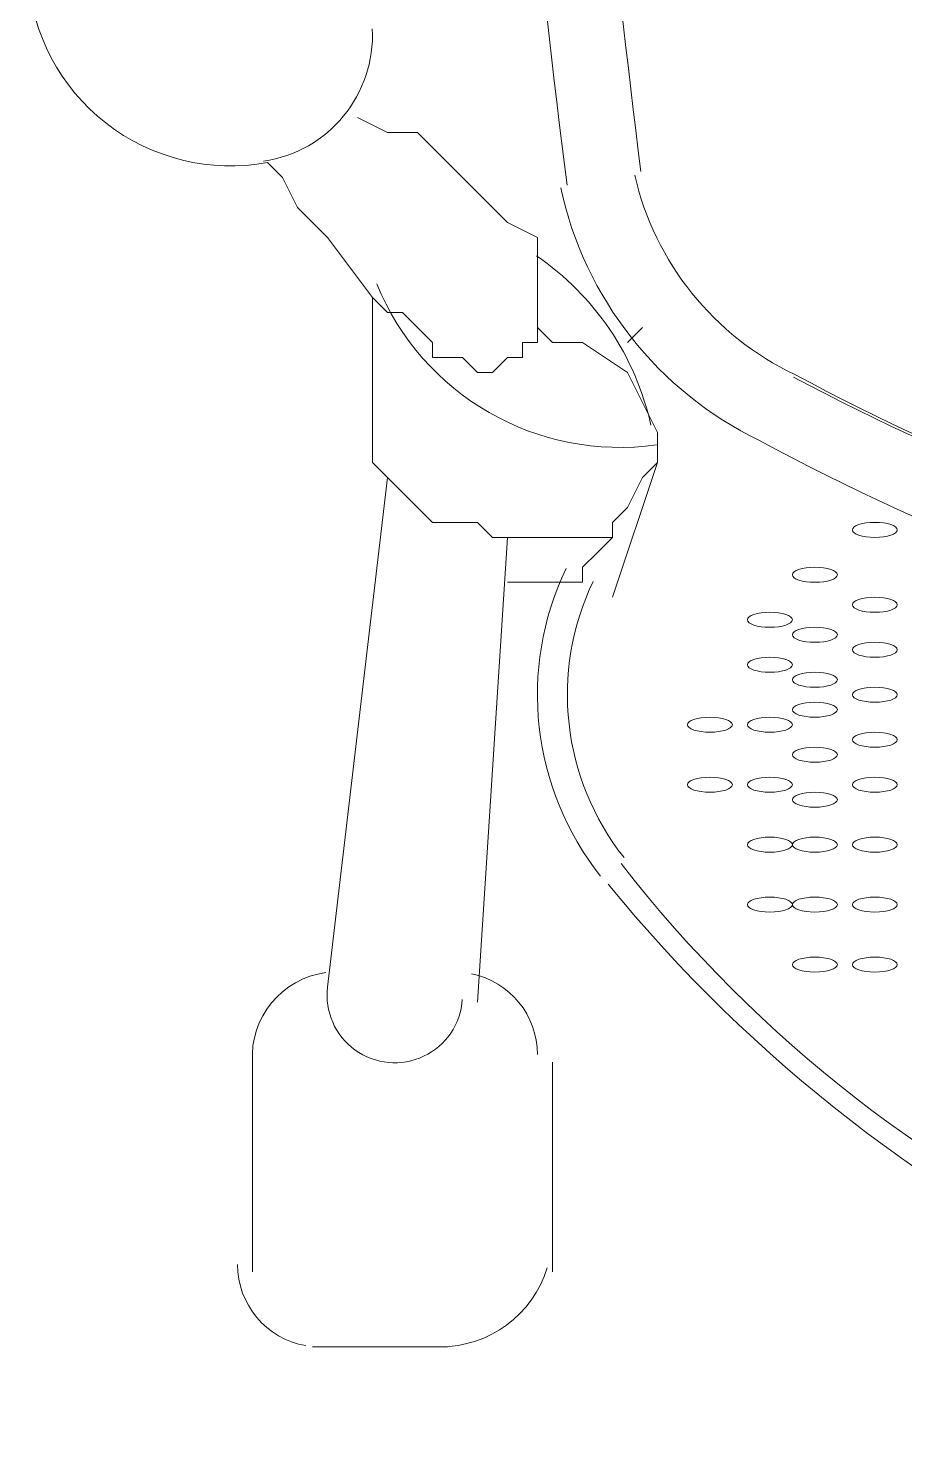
# Model space of a CAD drawing. Header units: metres. Extents: x 29 to 86.9, y -23.2 to 39.7.
# Drawn here: x 74.7989 to 74.9419, y -16.0036 to -15.7738 of the extents above; entities that cross this region are included whole.
import ezdxf

# ---------------------------------------------------------------- set-up
doc = ezdxf.new("R2010")
doc.units = ezdxf.units.M
doc.header["$LTSCALE"] = 100
doc.layers.get('0').update_dxf_attribs({"color": 254})
doc.layers.add('Arqui', color=8, linetype='Continuous', lineweight=0)

# ---------------------------------------------------------------- blocks, each defined once
blk = doc.blocks.new('A$C9582355f')
at = {"layer": 'Arqui'}
for points in [[(45.87239073276561, 7.34625111139394), (45.86505393276553, 7.356033511393889), (45.86016273276556, 7.360924711394091), (45.85771713276557, 7.365815911393838), (45.85527153276558, 7.368261511393939, -0.4491904813077753), (45.81624242246954, 7.398703141850092)], [(45.91515796711752, 7.36622518255399, 0.2302038230442138), (45.94126951603749, 7.333708631690115, 0.06904268617270945), (46.02963019346959, 7.300482245425883, -0.06904268617270945), (45.94106014822154, 7.333269377474153, 0.06904268617270945), (46.02963019346959, 7.300482245425883)], [(45.90309482501351, 7.364141947105963, 0.230532055928253), (45.93552428806157, 7.322902185602288, 0.06904277544357809), (46.02700136911761, 7.288540160522189, 0.03702395519688879), (46.08891217332558, 7.282841301122062)], [(45.88703602348693, 7.231744240687021, -1.027903157964507), (45.86505393276553, 7.233753511393843), (45.8748363327656, 7.316903911394093)], [(45.9108077827496, 7.250555223602078, 0.2278580694966434), (46.10374057980556, 7.16040018499416, 0.2278580694966647), (46.2961920827816, 7.250555223602078)], [(45.86480056860552, 7.236117868561905, 0.3954395344566048), (45.8528259327656, 7.221525511394248), (45.8528259327656, 7.187287111394198)]]:
    blk.add_lwpolyline(points, format="xyb", dxfattribs=at)
for points in [[(45.89929233276558, 7.341359911394193), (45.89929233276558, 7.343805511393839), (45.89929233276558, 7.348696711394041), (45.89929233276558, 7.351142311394142), (45.89929233276558, 7.356033511393889), (45.89440113276561, 7.35847911139399), (45.88706433276553, 7.365815911393838), (45.88217313276556, 7.37070711139404), (45.87972753276557, 7.373152711394141), (45.8748363327656, 7.373152711394141), (45.86994513276562, 7.375598311394242)], [(45.91396593276562, 7.338914311394092), (45.91641153276561, 7.341359911394193)], [(45.91152033276552, 7.297339111394194), (45.91885713276559, 7.319349511394194)], [(45.88950993276552, 7.231307911394197), (45.89440113276561, 7.307121511394143)], [(45.91152033276552, 7.307121511394143), (45.90907473276553, 7.304675911394042), (45.90662913276554, 7.302230311393942), (45.90662913276554, 7.299784711393841), (45.90418353276556, 7.299784711393841), (45.89929233276558, 7.299784711393841), (45.89440113276561, 7.299784711393841)], [(45.90173793276557, 7.187287111394198), (45.90173793276557, 7.221525511394248)], [(45.86260833276555, 7.175059111394148), (45.88461873276555, 7.175059111394148)]]:
    blk.add_lwpolyline(points, dxfattribs=at)
blk.add_lwpolyline([(45.87239073276561, 7.34625111139394), (45.87239073276561, 7.32179511139384), (45.87239073276561, 7.319349511394194), (45.8748363327656, 7.316903911394093), (45.87972753276557, 7.312012711393891), (45.88217313276556, 7.309567111394244), (45.88706433276553, 7.309567111394244), (45.88950993276552, 7.309567111394244), (45.89195553276562, 7.307121511394143), (45.89440113276561, 7.307121511394143), (45.89929233276558, 7.307121511394143), (45.90418353276556, 7.307121511394143), (45.91152033276552, 7.307121511394143), (45.91152033276552, 7.309567111394244), (45.91396593276562, 7.312012711393891), (45.91641153276561, 7.316903911394093), (45.91885713276559, 7.319349511394194), (45.91885713276559, 7.32179511139384), (45.91885713276559, 7.324240711393941), (45.91641153276561, 7.329131911394143), (45.91396593276562, 7.33402311139389), (45.90662913276554, 7.338914311394092), (45.90173793276557, 7.338914311394092), (45.89929233276558, 7.341359911394193), (45.89929233276558, 7.338914311394092), (45.8968467327656, 7.338914311394092), (45.8968467327656, 7.336468711393991), (45.89440113276561, 7.336468711393991), (45.89195553276562, 7.33402311139389), (45.88950993276552, 7.33402311139389), (45.88706433276553, 7.336468711393991), (45.88217313276556, 7.336468711393991), (45.88217313276556, 7.338914311394092), (45.87972753276557, 7.341359911394193), (45.87728193276558, 7.343805511393839), (45.8748363327656, 7.343805511393839)], close=True, dxfattribs=at)
for centre, radius, start, end in [((47.74449476737692, 7.596925139991981), 1.854984880257918, 180.4119885083787, 187.1960562896046), ((47.74448394904817, 7.596924995796599), 1.842746069769552, 180.4229731920604, 187.1741220968234), ((45.85160315279933, 7.389049091454581), 0.02078757141569586, 278.3440476734687, 2.889462680024347), ((45.87361358649554, 7.315681140781635), 0.04524353822658751, 12.43650084593548, 55.67873892176927), ((45.91274315401193, 7.364593122325914), 0.04279801544119535, 202.1154694375826, 278.0474508712772), ((45.94698150402593, 7.281442697629245), 0.04768917459665336, 154.4128100540971, 218.3422815543101), ((45.94698154668077, 7.281442692659311), 0.04279800939904057, 154.4128314596404, 218.3422611864059), ((46.08393511219259, 7.386603461694449), 0.2164355538804739, 217.8149357136049, 274.7790614121119), ((45.88584154730989, 7.222748313812644), 0.01345078545566491, 359.9999896979943, 78.4259825841496), ((45.86383115100597, 7.188509914025872), 0.01345081824044961, 180.0000112110422, 260.1231991219547), ((45.88339592332846, 7.193401115788674), 0.01834200439461563, 270.0000294789986, 342.6965617043645)]:
    blk.add_arc(centre, radius, start, end, dxfattribs=at)
for points in [[(45.95431833276558, 7.309567111394244), (45.95229232435753, 7.309567111394244), (45.95064993276554, 7.309019639378221), (45.95064993276554, 7.308344311394194)], [(45.95064993276554, 7.308344311394194), (45.95064993276554, 7.307668983410167), (45.95229232435753, 7.307121511394143), (45.95431833276558, 7.307121511394143)], [(45.95798673276562, 7.308344311394194), (45.95798673276562, 7.309019639378221), (45.95634434117352, 7.309567111394244), (45.95431833276558, 7.309567111394244)], [(45.95431833276558, 7.307121511394143), (45.95634434117352, 7.307121511394143), (45.95798673276562, 7.307668983410167), (45.95798673276562, 7.308344311394194)], [(45.94453593276552, 7.302230311393942), (45.94250992435758, 7.302230311393942), (45.94086753276559, 7.301682839377918), (45.94086753276559, 7.301007511393891)], [(45.94086753276559, 7.301007511393891), (45.94086753276559, 7.300332183409864), (45.94250992435758, 7.299784711393841), (45.94453593276552, 7.299784711393841)], [(45.94820433276556, 7.301007511393891), (45.94820433276556, 7.301682839377918), (45.94656194117357, 7.302230311393942), (45.94453593276552, 7.302230311393942)], [(45.94453593276552, 7.299784711393841), (45.94656194117357, 7.299784711393841), (45.94820433276556, 7.300332183409864), (45.94820433276556, 7.301007511393891)], [(45.95431833276558, 7.297339111394194), (45.95229232435753, 7.297339111394194), (45.95064993276554, 7.296791639378171), (45.95064993276554, 7.296116311394144)], [(45.95798673276562, 7.296116311394144), (45.95798673276562, 7.296791639378171), (45.95634434117352, 7.297339111394194), (45.95431833276558, 7.297339111394194)], [(45.93719913276556, 7.294893511394093), (45.93517312435762, 7.294893511394093), (45.93353073276552, 7.29434603937807), (45.93353073276552, 7.293670711394043)], [(45.94086753276559, 7.293670711394043), (45.94086753276559, 7.29434603937807), (45.93922514117361, 7.294893511394093), (45.93719913276556, 7.294893511394093)], [(45.95064993276554, 7.296116311394144), (45.95064993276554, 7.295440983410117), (45.95229232435753, 7.294893511394093), (45.95431833276558, 7.294893511394093)], [(45.95431833276558, 7.294893511394093), (45.95634434117352, 7.294893511394093), (45.95798673276562, 7.295440983410117), (45.95798673276562, 7.296116311394144)], [(45.93353073276552, 7.293670711394043), (45.93353073276552, 7.292995383410016), (45.93517312435762, 7.292447911393992), (45.93719913276556, 7.292447911393992)], [(45.93719913276556, 7.292447911393992), (45.93922514117361, 7.292447911393992), (45.94086753276559, 7.292995383410016), (45.94086753276559, 7.293670711394043)], [(45.94453593276552, 7.292447911393992), (45.94250992435758, 7.292447911393992), (45.94086753276559, 7.291900439377969), (45.94086753276559, 7.291225111393942)], [(45.94820433276556, 7.291225111393942), (45.94820433276556, 7.291900439377969), (45.94656194117357, 7.292447911393992), (45.94453593276552, 7.292447911393992)], [(45.94086753276559, 7.291225111393942), (45.94086753276559, 7.290549783409915), (45.94250992435758, 7.290002311393891), (45.94453593276552, 7.290002311393891)], [(45.94453593276552, 7.290002311393891), (45.94656194117357, 7.290002311393891), (45.94820433276556, 7.290549783409915), (45.94820433276556, 7.291225111393942)], [(45.95431833276558, 7.290002311393891), (45.95229232435753, 7.290002311393891), (45.95064993276554, 7.289454839377868), (45.95064993276554, 7.288779511393841)], [(45.95798673276562, 7.288779511393841), (45.95798673276562, 7.289454839377868), (45.95634434117352, 7.290002311393891), (45.95431833276558, 7.290002311393891)], [(45.93719913276556, 7.287556711394245), (45.93517312435762, 7.287556711394245), (45.93353073276552, 7.287009239378222), (45.93353073276552, 7.286333911394195)], [(45.94086753276559, 7.286333911394195), (45.94086753276559, 7.287009239378222), (45.93922514117361, 7.287556711394245), (45.93719913276556, 7.287556711394245)], [(45.95064993276554, 7.288779511393841), (45.95064993276554, 7.288104183409814), (45.95229232435753, 7.287556711394245), (45.95431833276558, 7.287556711394245)], [(45.95431833276558, 7.287556711394245), (45.95634434117352, 7.287556711394245), (45.95798673276562, 7.288104183409814), (45.95798673276562, 7.288779511393841)], [(45.93353073276552, 7.286333911394195), (45.93353073276552, 7.285658583410168), (45.93517312435762, 7.285111111394144), (45.93719913276556, 7.285111111394144)], [(45.93719913276556, 7.285111111394144), (45.93922514117361, 7.285111111394144), (45.94086753276559, 7.285658583410168), (45.94086753276559, 7.286333911394195)], [(45.94453593276552, 7.285111111394144), (45.94250992435758, 7.285111111394144), (45.94086753276559, 7.284563639378121), (45.94086753276559, 7.283888311394094)], [(45.94820433276556, 7.283888311394094), (45.94820433276556, 7.284563639378121), (45.94656194117357, 7.285111111394144), (45.94453593276552, 7.285111111394144)], [(45.94086753276559, 7.283888311394094), (45.94086753276559, 7.283212983410067), (45.94250992435758, 7.282665511394043), (45.94453593276552, 7.282665511394043)], [(45.94453593276552, 7.282665511394043), (45.94656194117357, 7.282665511394043), (45.94820433276556, 7.283212983410067), (45.94820433276556, 7.283888311394094)], [(45.95431833276558, 7.282665511394043), (45.95229232435753, 7.282665511394043), (45.95064993276554, 7.28211803937802), (45.95064993276554, 7.281442711393993)], [(45.95798673276562, 7.281442711393993), (45.95798673276562, 7.28211803937802), (45.95634434117352, 7.282665511394043), (45.95431833276558, 7.282665511394043)], [(45.94453593276552, 7.280219911393942), (45.94250992435758, 7.280219911393942), (45.94086753276559, 7.279672439377919), (45.94086753276559, 7.278997111393892)], [(45.94820433276556, 7.278997111393892), (45.94820433276556, 7.279672439377919), (45.94656194117357, 7.280219911393942), (45.94453593276552, 7.280219911393942)], [(45.95064993276554, 7.281442711393993), (45.95064993276554, 7.280767383409966), (45.95229232435753, 7.280219911393942), (45.95431833276558, 7.280219911393942)], [(45.95431833276558, 7.280219911393942), (45.95634434117352, 7.280219911393942), (45.95798673276562, 7.280767383409966), (45.95798673276562, 7.281442711393993)], [(45.92741673276561, 7.277774311393841), (45.92539072435756, 7.277774311393841), (45.92374833276557, 7.277226839377818), (45.92374833276557, 7.276551511394246)], [(45.93108513276553, 7.276551511394246), (45.93108513276553, 7.277226839377818), (45.92944274117355, 7.277774311393841), (45.92741673276561, 7.277774311393841)], [(45.93719913276556, 7.277774311393841), (45.93517312435762, 7.277774311393841), (45.93353073276552, 7.277226839377818), (45.93353073276552, 7.276551511394246)], [(45.94086753276559, 7.276551511394246), (45.94086753276559, 7.277226839377818), (45.93922514117361, 7.277774311393841), (45.93719913276556, 7.277774311393841)], [(45.94086753276559, 7.278997111393892), (45.94086753276559, 7.278321783409865), (45.94250992435758, 7.277774311393841), (45.94453593276552, 7.277774311393841)], [(45.94453593276552, 7.277774311393841), (45.94656194117357, 7.277774311393841), (45.94820433276556, 7.278321783409865), (45.94820433276556, 7.278997111393892)], [(45.92374833276557, 7.276551511394246), (45.92374833276557, 7.275876183410219), (45.92539072435756, 7.275328711394195), (45.92741673276561, 7.275328711394195)], [(45.92741673276561, 7.275328711394195), (45.92944274117355, 7.275328711394195), (45.93108513276553, 7.275876183410219), (45.93108513276553, 7.276551511394246)], [(45.93353073276552, 7.276551511394246), (45.93353073276552, 7.275876183410219), (45.93517312435762, 7.275328711394195), (45.93719913276556, 7.275328711394195)], [(45.93719913276556, 7.275328711394195), (45.93922514117361, 7.275328711394195), (45.94086753276559, 7.275876183410219), (45.94086753276559, 7.276551511394246)], [(45.95431833276558, 7.275328711394195), (45.95229232435753, 7.275328711394195), (45.95064993276554, 7.274781239378171), (45.95064993276554, 7.274105911394145)], [(45.95064993276554, 7.274105911394145), (45.95064993276554, 7.273430583410118), (45.95229232435753, 7.272883111394094), (45.95431833276558, 7.272883111394094)], [(45.95798673276562, 7.274105911394145), (45.95798673276562, 7.274781239378171), (45.95634434117352, 7.275328711394195), (45.95431833276558, 7.275328711394195)], [(45.95431833276558, 7.272883111394094), (45.95634434117352, 7.272883111394094), (45.95798673276562, 7.273430583410118), (45.95798673276562, 7.274105911394145)], [(45.94453593276552, 7.272883111394094), (45.94250992435758, 7.272883111394094), (45.94086753276559, 7.27233563937807), (45.94086753276559, 7.271660311394044)], [(45.94086753276559, 7.271660311394044), (45.94086753276559, 7.270984983410017), (45.94250992435758, 7.270437511393993), (45.94453593276552, 7.270437511393993)], [(45.94820433276556, 7.271660311394044), (45.94820433276556, 7.27233563937807), (45.94656194117357, 7.272883111394094), (45.94453593276552, 7.272883111394094)], [(45.94453593276552, 7.270437511393993), (45.94656194117357, 7.270437511393993), (45.94820433276556, 7.270984983410017), (45.94820433276556, 7.271660311394044)], [(45.92741673276561, 7.267991911393892), (45.92539072435756, 7.267991911393892), (45.92374833276557, 7.267444439377869), (45.92374833276557, 7.266769111393842)], [(45.92374833276557, 7.266769111393842), (45.92374833276557, 7.266093783409815), (45.92539072435756, 7.265546311394246), (45.92741673276561, 7.265546311394246)], [(45.93108513276553, 7.266769111393842), (45.93108513276553, 7.267444439377869), (45.92944274117355, 7.267991911393892), (45.92741673276561, 7.267991911393892)], [(45.92741673276561, 7.265546311394246), (45.92944274117355, 7.265546311394246), (45.93108513276553, 7.266093783409815), (45.93108513276553, 7.266769111393842)], [(45.93719913276556, 7.267991911393892), (45.93517312435762, 7.267991911393892), (45.93353073276552, 7.267444439377869), (45.93353073276552, 7.266769111393842)], [(45.93353073276552, 7.266769111393842), (45.93353073276552, 7.266093783409815), (45.93517312435762, 7.265546311394246), (45.93719913276556, 7.265546311394246)], [(45.94086753276559, 7.266769111393842), (45.94086753276559, 7.267444439377869), (45.93922514117361, 7.267991911393892), (45.93719913276556, 7.267991911393892)], [(45.93719913276556, 7.265546311394246), (45.93922514117361, 7.265546311394246), (45.94086753276559, 7.266093783409815), (45.94086753276559, 7.266769111393842)], [(45.95431833276558, 7.267991911393892), (45.95229232435753, 7.267991911393892), (45.95064993276554, 7.267444439377869), (45.95064993276554, 7.266769111393842)], [(45.95064993276554, 7.266769111393842), (45.95064993276554, 7.266093783409815), (45.95229232435753, 7.265546311394246), (45.95431833276558, 7.265546311394246)], [(45.95798673276562, 7.266769111393842), (45.95798673276562, 7.267444439377869), (45.95634434117352, 7.267991911393892), (45.95431833276558, 7.267991911393892)], [(45.95431833276558, 7.265546311394246), (45.95634434117352, 7.265546311394246), (45.95798673276562, 7.266093783409815), (45.95798673276562, 7.266769111393842)], [(45.94453593276552, 7.265546311394246), (45.94250992435758, 7.265546311394246), (45.94086753276559, 7.264998839378222), (45.94086753276559, 7.264323511394196)], [(45.94086753276559, 7.264323511394196), (45.94086753276559, 7.263648183410169), (45.94250992435758, 7.263100711394145), (45.94453593276552, 7.263100711394145)], [(45.94820433276556, 7.264323511394196), (45.94820433276556, 7.264998839378222), (45.94656194117357, 7.265546311394246), (45.94453593276552, 7.265546311394246)], [(45.94453593276552, 7.263100711394145), (45.94656194117357, 7.263100711394145), (45.94820433276556, 7.263648183410169), (45.94820433276556, 7.264323511394196)], [(45.93719913276556, 7.258209511393943), (45.93517312435762, 7.258209511393943), (45.93353073276552, 7.257662039377919), (45.93353073276552, 7.256986711393893)], [(45.94086753276559, 7.256986711393893), (45.94086753276559, 7.257662039377919), (45.93922514117361, 7.258209511393943), (45.93719913276556, 7.258209511393943)], [(45.94453593276552, 7.258209511393943), (45.94250992435758, 7.258209511393943), (45.94086753276559, 7.257662039377919), (45.94086753276559, 7.256986711393893)], [(45.94820433276556, 7.256986711393893), (45.94820433276556, 7.257662039377919), (45.94656194117357, 7.258209511393943), (45.94453593276552, 7.258209511393943)], [(45.95431833276558, 7.258209511393943), (45.95229232435753, 7.258209511393943), (45.95064993276554, 7.257662039377919), (45.95064993276554, 7.256986711393893)], [(45.95798673276562, 7.256986711393893), (45.95798673276562, 7.257662039377919), (45.95634434117352, 7.258209511393943), (45.95431833276558, 7.258209511393943)], [(45.93353073276552, 7.256986711393893), (45.93353073276552, 7.256311383409866), (45.93517312435762, 7.255763911393842), (45.93719913276556, 7.255763911393842)], [(45.93719913276556, 7.255763911393842), (45.93922514117361, 7.255763911393842), (45.94086753276559, 7.256311383409866), (45.94086753276559, 7.256986711393893)], [(45.94086753276559, 7.256986711393893), (45.94086753276559, 7.256311383409866), (45.94250992435758, 7.255763911393842), (45.94453593276552, 7.255763911393842)], [(45.94453593276552, 7.255763911393842), (45.94656194117357, 7.255763911393842), (45.94820433276556, 7.256311383409866), (45.94820433276556, 7.256986711393893)], [(45.95064993276554, 7.256986711393893), (45.95064993276554, 7.256311383409866), (45.95229232435753, 7.255763911393842), (45.95431833276558, 7.255763911393842)], [(45.95431833276558, 7.255763911393842), (45.95634434117352, 7.255763911393842), (45.95798673276562, 7.256311383409866), (45.95798673276562, 7.256986711393893)], [(45.93719913276556, 7.248427111393994), (45.93517312435762, 7.248427111393994), (45.93353073276552, 7.24787963937797), (45.93353073276552, 7.247204311393943)], [(45.94086753276559, 7.247204311393943), (45.94086753276559, 7.24787963937797), (45.93922514117361, 7.248427111393994), (45.93719913276556, 7.248427111393994)], [(45.94453593276552, 7.248427111393994), (45.94250992435758, 7.248427111393994), (45.94086753276559, 7.24787963937797), (45.94086753276559, 7.247204311393943)], [(45.94820433276556, 7.247204311393943), (45.94820433276556, 7.24787963937797), (45.94656194117357, 7.248427111393994), (45.94453593276552, 7.248427111393994)], [(45.95431833276558, 7.248427111393994), (45.95229232435753, 7.248427111393994), (45.95064993276554, 7.24787963937797), (45.95064993276554, 7.247204311393943)], [(45.95798673276562, 7.247204311393943), (45.95798673276562, 7.24787963937797), (45.95634434117352, 7.248427111393994), (45.95431833276558, 7.248427111393994)], [(45.93353073276552, 7.247204311393943), (45.93353073276552, 7.246528983409917), (45.93517312435762, 7.245981511393893), (45.93719913276556, 7.245981511393893)], [(45.93719913276556, 7.245981511393893), (45.93922514117361, 7.245981511393893), (45.94086753276559, 7.246528983409917), (45.94086753276559, 7.247204311393943)], [(45.94086753276559, 7.247204311393943), (45.94086753276559, 7.246528983409917), (45.94250992435758, 7.245981511393893), (45.94453593276552, 7.245981511393893)], [(45.94453593276552, 7.245981511393893), (45.94656194117357, 7.245981511393893), (45.94820433276556, 7.246528983409917), (45.94820433276556, 7.247204311393943)], [(45.95064993276554, 7.247204311393943), (45.95064993276554, 7.246528983409917), (45.95229232435753, 7.245981511393893), (45.95431833276558, 7.245981511393893)], [(45.95431833276558, 7.245981511393893), (45.95634434117352, 7.245981511393893), (45.95798673276562, 7.246528983409917), (45.95798673276562, 7.247204311393943)], [(45.94453593276552, 7.238644711394045), (45.94250992435758, 7.238644711394045), (45.94086753276559, 7.238097239378021), (45.94086753276559, 7.237421911393994)], [(45.94086753276559, 7.237421911393994), (45.94086753276559, 7.236746583409968), (45.94250992435758, 7.236199111393944), (45.94453593276552, 7.236199111393944)], [(45.94820433276556, 7.237421911393994), (45.94820433276556, 7.238097239378021), (45.94656194117357, 7.238644711394045), (45.94453593276552, 7.238644711394045)], [(45.94453593276552, 7.236199111393944), (45.94656194117357, 7.236199111393944), (45.94820433276556, 7.236746583409968), (45.94820433276556, 7.237421911393994)], [(45.95431833276558, 7.238644711394045), (45.95229232435753, 7.238644711394045), (45.95064993276554, 7.238097239378021), (45.95064993276554, 7.237421911393994)], [(45.95064993276554, 7.237421911393994), (45.95064993276554, 7.236746583409968), (45.95229232435753, 7.236199111393944), (45.95431833276558, 7.236199111393944)], [(45.95798673276562, 7.237421911393994), (45.95798673276562, 7.238097239378021), (45.95634434117352, 7.238644711394045), (45.95431833276558, 7.238644711394045)], [(45.95431833276558, 7.236199111393944), (45.95634434117352, 7.236199111393944), (45.95798673276562, 7.236746583409968), (45.95798673276562, 7.237421911393994)]]:
    blk.add_open_spline(points, degree=3, dxfattribs=at)

msp = doc.modelspace()

# ---------------------------------------------------------------- block references
msp.add_blockref('A$C9582355f', (28.98266172889876, -23.16396569870889))

doc.saveas('drawing.dxf')
